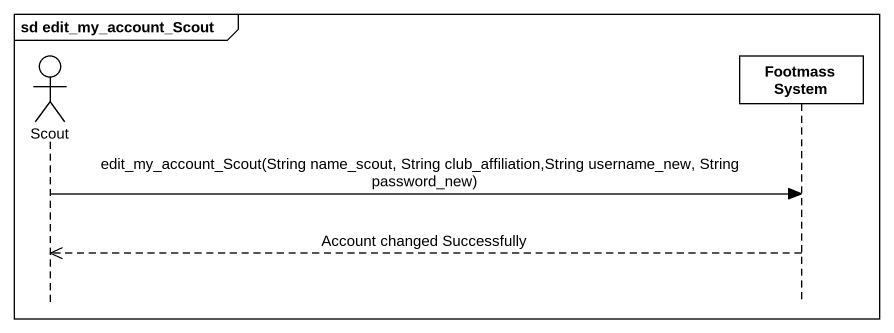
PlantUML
@startuml
mainframe sd edit_my_account_Scout
hide footbox
actor Scout
participant "Footmass System" as Footmass_System

Scout -> Footmass_System : edit_my_account_Scout(String name_scout, String club_affiliation,String username_new, String password_new)
Footmass_System -->> Scout : Account changed Successfully
@enduml
